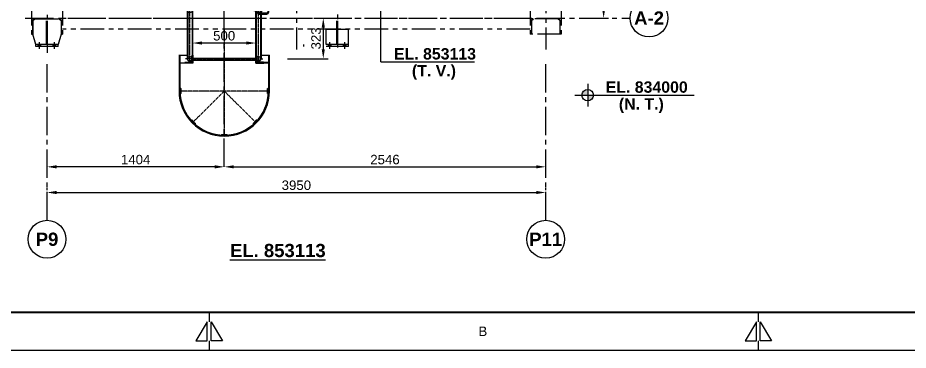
# Model space of a CAD drawing. Header units: millimetres. Extents: x -16232 to 52632, y -3739 to 20678.
# Drawn here: x 3614 to 10668, y 0 to 2635 of the extents above; entities that cross this region are included whole.
import ezdxf
from ezdxf.enums import TextEntityAlignment as Align

# ---------------------------------------------------------------- set-up
doc = ezdxf.new("R2010")
doc.units = ezdxf.units.MM
doc.header["$LTSCALE"] = 300
doc.header["$MEASUREMENT"] = 0
for name, pattern in [('CENTER2', [1.125, 0.75, -0.125, 0.125, -0.125]), ('HIDDEN', [0.375, 0.25, -0.125]), ('PHANTOM2', [1.25, 0.625, -0.125, 0.125, -0.125, 0.125, -0.125])]:
    doc.linetypes.add(name, pattern=pattern)
for name, color, linetype in [('EM-PJ-CENTRO', 10, 'CENTER2'), ('EM-PJ-CONTORNO', 3, 'Continuous'), ('EM-PJ-COTA', 7, 'Continuous'), ('EM-PJ-FANTASMA', 8, 'PHANTOM2'), ('EM-PJ-HACHURA', 8, 'Continuous'), ('EM-PJ-TEXTO', 7, 'Continuous'), ('EM-PJ-TRACEJADA', 1, 'HIDDEN')]:
    doc.layers.add(name, color=color, linetype=linetype)
doc.styles.add('PADRAO ANGLO', font='arial.ttf')
doc.styles.add('PADRAO ANGLO NEG', font='arialbd.ttf')
doc.dimstyles.new('COTAS-ANGLO-PADRÃO', dxfattribs={"dimscale": 30, "dimtxt": 2.5, "dimasz": 2.5, "dimexe": 1.25, "dimexo": 0.625, "dimtad": 1, "dimtxsty": 'PADRAO ANGLO', "dimcen": 2.5, "dimclrd": 256, "dimclre": 256, "dimclrt": 256, "dimadec": 0, "dimazin": 0, "dimtfac": 1, "dimtmove": 0, "dimatfit": 0, "dimfxl": 1, "dimarcsym": 0})

# ---------------------------------------------------------------- blocks, each defined once
blk = doc.blocks.new('FORMATO_A1')
for p, q in [((171, 10), (171, 7.5)), ((316, 10), (316, 7.5)), ((171, 2.5), (171, 0)), ((171, 2.5), (171, 0)), ((316, 2.5), (316, 0)), ((0, 0), (841, 0))]:
    blk.add_line(p, q)
at = {"const_width": 0.6}
blk.add_lwpolyline([(831, 584), (25, 584), (25, 10), (831, 10)], close=True, dxfattribs=at)
for points in [[(170.5, 7.5), (167.5, 2.5), (170.5, 2.5)], [(171.5, 7.5), (174.5, 2.5), (171.5, 2.5)], [(315.5, 7.5), (312.5, 2.5), (315.5, 2.5)], [(316.5, 7.5), (319.5, 2.5), (316.5, 2.5)]]:
    blk.add_lwpolyline(points, close=True)
at = {"style": 'PADRAO ANGLO'}
blk.add_text('B', height=2.5, dxfattribs=at).set_placement((243.27, 5), align=Align.MIDDLE)
blk = doc.blocks.new('*D37')
at = {"layer": 'Defpoints', "color": 0, "transparency": 16777216}
for p in [(3846, 1453.4), (3846, 1453.4), (5249.9, 1453.4)]:
    blk.add_point(p, dxfattribs=at)
at = {"layer": 'EM-PJ-COTA', "lineweight": -2, "transparency": 16777216}
for p, q in [((3846, 1472.2), (3846, 1490.9)), ((5249.9, 1472.2), (5249.9, 1490.9)), ((5174.9, 1453.4), (3921, 1453.4))]:
    blk.add_line(p, q, dxfattribs=at)
at = {"layer": 'EM-PJ-COTA', "transparency": 16777216}
for points in [[(3921, 1465.9), (3921, 1440.9), (3846, 1453.4)], [(5174.9, 1465.9), (5174.9, 1440.9), (5249.9, 1453.4)]]:
    blk.add_solid(points, dxfattribs=at)
at = {"layer": 'EM-PJ-COTA', "transparency": 16777216, "insert": (4547.9, 1510.5), "char_height": 75, "attachment_point": 5, "style": 'PADRAO ANGLO'}
blk.add_mtext('1404', dxfattribs=at)
blk = doc.blocks.new('*D38')
at = {"layer": 'Defpoints', "color": 0, "transparency": 16777216}
for p in [(5249.9, 1453.4), (7796, 1453.4), (7796, 1453.4)]:
    blk.add_point(p, dxfattribs=at)
at = {"layer": 'EM-PJ-COTA', "lineweight": -2, "transparency": 16777216}
for p, q in [((5249.9, 1472.2), (5249.9, 1490.9)), ((7796, 1472.2), (7796, 1490.9)), ((5324.9, 1453.4), (7721, 1453.4))]:
    blk.add_line(p, q, dxfattribs=at)
at = {"layer": 'EM-PJ-COTA', "transparency": 16777216}
for points in [[(5324.9, 1465.9), (5324.9, 1440.9), (5249.9, 1453.4)], [(7721, 1465.9), (7721, 1440.9), (7796, 1453.4)]]:
    blk.add_solid(points, dxfattribs=at)
at = {"layer": 'EM-PJ-COTA', "transparency": 16777216, "insert": (6522.9, 1510.5), "char_height": 75, "attachment_point": 5, "style": 'PADRAO ANGLO'}
blk.add_mtext('2546', dxfattribs=at)
blk = doc.blocks.new('*D39')
at = {"layer": 'Defpoints', "color": 0, "transparency": 16777216}
for p in [(3846, 1250), (7796, 1250), (7796, 1250)]:
    blk.add_point(p, dxfattribs=at)
at = {"layer": 'EM-PJ-COTA', "lineweight": -2, "transparency": 16777216}
for p, q in [((3846, 1268.8), (3846, 1287.5)), ((7796, 1268.8), (7796, 1287.5)), ((3921, 1250), (7721, 1250))]:
    blk.add_line(p, q, dxfattribs=at)
at = {"layer": 'EM-PJ-COTA', "transparency": 16777216}
for points in [[(3921, 1262.5), (3921, 1237.5), (3846, 1250)], [(7721, 1262.5), (7721, 1237.5), (7796, 1250)]]:
    blk.add_solid(points, dxfattribs=at)
at = {"layer": 'EM-PJ-COTA', "transparency": 16777216, "insert": (5821, 1307.1), "char_height": 75, "attachment_point": 5, "style": 'PADRAO ANGLO'}
blk.add_mtext('3950', dxfattribs=at)
blk = doc.blocks.new('*D40')
at = {"layer": 'Defpoints', "color": 0, "transparency": 16777216}
for p in [(8255.1, 7032.8), (8255.1, 7032.8), (8255.1, 2632.8)]:
    blk.add_point(p, dxfattribs=at)
at = {"layer": 'EM-PJ-COTA', "lineweight": -2, "transparency": 16777216}
for p, q in [((8273.8, 7032.8), (8292.6, 7032.8)), ((8255.1, 2707.8), (8255.1, 6957.8)), ((8273.8, 2632.8), (8292.6, 2632.8))]:
    blk.add_line(p, q, dxfattribs=at)
at = {"layer": 'EM-PJ-COTA', "transparency": 16777216}
for points in [[(8242.6, 6957.8), (8267.6, 6957.8), (8255.1, 7032.8)], [(8242.6, 2707.8), (8267.6, 2707.8), (8255.1, 2632.8)]]:
    blk.add_solid(points, dxfattribs=at)
at = {"layer": 'EM-PJ-COTA', "transparency": 16777216, "insert": (8198, 4832.8), "char_height": 75, "attachment_point": 5, "rotation": 90, "style": 'PADRAO ANGLO'}
blk.add_mtext('4400', dxfattribs=at)
blk = doc.blocks.new('*D41')
at = {"layer": 'Defpoints', "color": 0, "transparency": 16777216}
for p in [(6034.1, 2632.8), (5732.3, 2310.1), (6034.1, 2310.1)]:
    blk.add_point(p, dxfattribs=at)
at = {"layer": 'EM-PJ-COTA', "lineweight": -2, "transparency": 16777216}
for p, q in [((6052.8, 2632.8), (6071.6, 2632.8)), ((6034.1, 2557.8), (6034.1, 2385.1)), ((5751, 2310.1), (6071.6, 2310.1))]:
    blk.add_line(p, q, dxfattribs=at)
at = {"layer": 'EM-PJ-COTA', "transparency": 16777216}
for points in [[(6021.6, 2557.8), (6046.6, 2557.8), (6034.1, 2632.8)], [(6021.6, 2385.1), (6046.6, 2385.1), (6034.1, 2310.1)]]:
    blk.add_solid(points, dxfattribs=at)
at = {"layer": 'EM-PJ-COTA', "transparency": 16777216, "insert": (5977, 2471.4), "char_height": 75, "attachment_point": 5, "rotation": 90, "style": 'PADRAO ANGLO'}
blk.add_mtext('323', dxfattribs=at)
blk = doc.blocks.new('*D136')
at = {"layer": 'Defpoints', "color": 0, "transparency": 16777216}
for p in [(5175.1, 2434.8), (5175.1, 2434.8), (5675.1, 2434.8)]:
    blk.add_point(p, dxfattribs=at)
at = {"layer": 'EM-PJ-COTA', "lineweight": -2, "transparency": 16777216}
for p, q in [((5175.1, 2453.5), (5175.1, 2472.3)), ((5675.1, 2453.5), (5675.1, 2472.3)), ((5600.1, 2434.8), (5250.1, 2434.8))]:
    blk.add_line(p, q, dxfattribs=at)
at = {"layer": 'EM-PJ-COTA', "transparency": 16777216}
for points in [[(5250.1, 2447.3), (5250.1, 2422.3), (5175.1, 2434.8)], [(5600.1, 2447.3), (5600.1, 2422.3), (5675.1, 2434.8)]]:
    blk.add_solid(points, dxfattribs=at)
at = {"layer": 'EM-PJ-COTA', "transparency": 16777216, "insert": (5425.1, 2491.8), "char_height": 75, "attachment_point": 5, "style": 'PADRAO ANGLO'}
blk.add_mtext('500', dxfattribs=at)
blk = doc.blocks.new('A$C87ca2e41')
at = {"layer": 'EM-PJ-HACHURA'}
h = blk.add_hatch(color=256, dxfattribs=at)
h.paths.add_polyline_path([(340.1, 118.2), (348.1, 118.2), (348.1, 126.2, 0.414214)])
h.paths.add_polyline_path([(348.1, 110.3, 0.414214), (356, 118.2), (348.1, 118.2)])
at = {"layer": 'EM-PJ-CENTRO', "ltscale": 0.05}
for p, q in [((-271.9, -358.8), (-271.9, 96.1)), ((270.3, -358.8), (270.3, 96.1)), ((327, 118.2), (369.2, 118.2)), ((348.1, 139.3), (348.1, 97.1)), ((-235.8, 60), (-308, 60)), ((234.2, 60), (306.3, 60)), ((0, -85.1), (0, -928.3)), ((-235.8, -322.7), (-308, -322.7)), ((-253.8, -326.7), (252.2, -326.7)), ((234.2, -322.7), (306.3, -322.7)), ((350, -578.3), (-350, -578.3)), ((0, -578.3), (-247.5, -825.8)), ((0, -578.3), (247.5, -825.8))]:
    blk.add_line(p, q, dxfattribs=at)
at = {"layer": 'EM-PJ-CONTORNO'}
for p, q in [((-313.6, 86.5), (-313.6, 150)), ((-313.6, 150), (358.2, 150)), ((312.4, 150), (312.4, 86.5)), ((320.3, 86.5), (320.3, 150)), ((368.2, 140), (358.2, 150)), ((358.2, 86.5), (-313.6, 86.5)), ((344.1, 86.5), (344.1, 46.9)), ((352.1, 46.9), (352.1, 86.5)), ((358.2, 86.5), (368.2, 96.5)), ((368.2, 96.5), (368.2, 140)), ((-293, 60), (-293, -322.7)), ((-250.8, 60), (-250.8, -358.5)), ((249.2, -358.5), (249.2, 60)), ((291.3, 60), (291.3, -322.7)), ((336.1, 38.9), (291.3, 38.9)), ((291.3, 31), (337.3, 31)), ((-360.9, -295), (-293, -295)), ((-358, -295), (-358, -578.3)), ((-350, -597.4), (-350, -295)), ((-250, -295), (-250.8, -295)), ((-250.8, -317.2), (249.2, -317.2)), ((249.2, -336.2), (-250.8, -336.2)), ((-250, -295), (-250, -358.5)), ((250, -328.6), (250, -358.5)), ((291.3, -295), (358, -295)), ((350, -295), (350, -597.4)), ((358, -578.3), (358, -295)), ((-250.8, -358.5), (-350, -358.5)), ((-250, -358.5), (-313.5, -358.5)), ((350, -358.5), (249.2, -358.5)), ((250, -358.5), (313.5, -358.5)), ((-350, -559.3), (-343.7, -559.3)), ((-343.7, -559.3), (-343.7, -597.4)), ((343.7, -597.4), (343.7, -559.3)), ((343.7, -559.3), (350, -559.3)), ((-343.7, -597.4), (-350, -597.4)), ((350, -597.4), (343.7, -597.4)), ((-261, -812.3), (-256.5, -807.9)), ((-234, -839.3), (-261, -812.3)), ((-256.5, -807.9), (-229.6, -834.8)), ((-229.6, -834.8), (-234, -839.3)), ((229.6, -834.8), (256.5, -807.9)), ((234, -839.3), (229.6, -834.8)), ((261, -812.3), (234, -839.3)), ((256.5, -807.9), (261, -812.3)), ((-19, -928.3), (-19, -922)), ((-19, -922), (19.1, -922)), ((19.1, -928.3), (-19, -928.3)), ((19.1, -922), (19.1, -928.3))]:
    blk.add_line(p, q, dxfattribs=at)
for radius in [10.6, 7.95]:
    blk.add_circle((348.1, 118.2), radius, dxfattribs=at)
for centre, radius, start, end in [((-271.9, 60), 21.1, 0, 180), ((270.3, 60), 21.1, 0, 180), ((336.1, 46.9), 8, 270, 0), ((336.1, 46.9), 16, 274.53081, 0), ((-271.9, -322.7), 21.1, 180, 0), ((270.3, -322.7), 21.1, 180, 0), ((0, -578.3), 358, 180, 0), ((0, -578.3), 350, 180, 0)]:
    blk.add_arc(centre, radius, start, end, dxfattribs=at)
for p in [(-346.9, -559.3), (346.9, -559.3), (-346.9, -597.4), (346.9, -597.4), (-258.7, -810.1), (-231.8, -837), (231.8, -837), (258.7, -810.1), (-19, -925.2), (19.1, -925.2)]:
    blk.add_point(p, dxfattribs=at)
at = {"layer": 'EM-PJ-FANTASMA'}
blk.add_line((631, -225), (631, -209), dxfattribs=at)
at = {"layer": 'EM-PJ-HACHURA'}
for centre, start, end in [((335.2, 114.5), 58.50789, 121.49211), ((334.8, 120.1), 34.50789, 97.49211), ((337.8, 109.6), 82.50789, 145.49211), ((336.7, 125.3), 10.50789, 73.49211), ((342.2, 106.2), 106.50789, 169.49211), ((347.6, 104.9), 130.50789, 193.49211), ((340.6, 129.3), 346.50789, 49.49211), ((353.1, 105.8), 154.50789, 217.49211), ((345.8, 131.4), 322.50789, 25.49211), ((351.3, 131.2), 298.50789, 1.49211), ((357.7, 108.9), 178.50789, 241.49211), ((356.3, 128.7), 274.50789, 337.49211), ((360.6, 113.7), 202.50789, 265.49211), ((359.9, 124.5), 250.50789, 313.49211), ((361.4, 119.1), 226.50789, 289.49211)]:
    blk.add_arc(centre, 4.31, start, end, dxfattribs=at)
at = {"layer": 'EM-PJ-TRACEJADA', "ltscale": 0.05}
for p, q in [((-305.6, 86.5), (-305.6, 150)), ((304.4, 150), (304.4, 86.5)), ((344.1, 108.4), (344.1, 86.5)), ((352.1, 86.5), (352.1, 110)), ((-289.4, 60), (-289.4, -322.7)), ((-254.4, 60), (-254.4, -322.7)), ((252.7, 60), (252.7, -322.7)), ((267, 38.9), (267, 31)), ((291.3, 38.9), (267, 38.9)), ((267, 31), (291.3, 31)), ((287.8, 60), (287.8, -322.7)), ((-308.5, -350.5), (-265.9, -350.5)), ((-258.8, -316.7), (-250.8, -316.7)), ((-250.8, -336.7), (-258.8, -336.7)), ((-257.9, -342.6), (-257.9, -300)), ((-253.8, -317.2), (-250.8, -317.2)), ((-253.8, -336.2), (-253.8, -317.2)), ((252.2, -320), (-253.8, -320)), ((-253.8, -333.4), (252.2, -333.4)), ((-250.8, -336.2), (-253.8, -336.2)), ((-250.8, -295), (-252.9, -295)), ((249.2, -316.7), (257.2, -316.7)), ((249.2, -317.2), (252.2, -317.2)), ((252.2, -336.2), (249.2, -336.2)), ((257.2, -336.7), (249.2, -336.7)), ((250, -295), (250, -328.6)), ((250, -295), (252.9, -295)), ((252.2, -317.2), (252.2, -336.2)), ((257.2, -350.5), (358, -350.5)), ((257.9, -342.6), (257.9, -300)), ((308.5, -350.5), (265.9, -350.5)), ((-358, -358.5), (-350, -358.5)), ((-313.5, -358.5), (-313.5, -355.5)), ((313.5, -358.5), (313.5, -355.5)), ((350, -358.5), (358, -358.5))]:
    blk.add_line(p, q, dxfattribs=at)
for centre in [(-271.9, 60), (270.3, 60), (-271.9, -322.7), (270.3, -322.7)]:
    blk.add_circle(centre, 17.5, dxfattribs=at)
for centre, radius, start, end in [((270.3, 60), 21.1, 180, 0), ((-308.5, -355.5), 5, 90, 180), ((-265.9, -342.6), 7.94, 270, 0), ((-252.9, -300), 5, 90, 180), ((252.9, -300), 5, 0, 90), ((265.9, -342.6), 7.94, 180, 270), ((308.5, -355.5), 5, 0, 90)]:
    blk.add_arc(centre, radius, start, end, dxfattribs=at)
at = {"layer": 'EM-PJ-COTA'}
dim = blk.add_linear_dim(base=(-250.8, -198), p1=(249.2, -198), p2=(-250.8, -198), angle=180, dimstyle='COTAS-ANGLO-PADRÃO', override={"dimscale": 30, "dimdec": 0}, dxfattribs=at)
dim.commit()
dim.dimension.update_dxf_attribs({"geometry": '*D136', "text_midpoint": (-0.8, -198), "dimtype": 128, "insert": (-5426, -2632.8)})

msp = doc.modelspace()

# ---------------------------------------------------------------- hatches: boundary and pattern name
at = {"layer": 'EM-PJ-COTA'}
h = msp.add_hatch(color=256, dxfattribs=at)
h.dxf.hatch_style = 1
h.paths.add_polyline_path([(8128.607, 1976.459, 0.41421356), (8173.607, 2021.459), (8128.607, 2021.459)])
h.paths.add_polyline_path([(8128.607, 2066.459, 0.41421356), (8083.607, 2021.459), (8128.607, 2021.459)])

# ---------------------------------------------------------------- linework, layer by layer
at = {"layer": 'EM-PJ-CENTRO'}
for p, q in [((3845.96, 7307.792), (3845.96, 2357.792)), ((5820.96, 7282.792), (5820.96, 2382.792)), ((7795.96, 7282.792), (7795.96, 2382.792)), ((5249.93, 1453.419, -1687803.271), (5249.93, 4883.105, -1687803.271)), ((3672.96, 2632.792), (8464.716, 2632.792)), ((3845.96, 1029.393), (3845.96, 2293.231)), ((7795.96, 1029.393), (7795.96, 2293.231))]:
    msp.add_line(p, q, dxfattribs=at)
at = {"layer": 'EM-PJ-COTA'}
for p, q in [((6489.044, 2284.843), (6489.044, 3155.652)), ((6489.044, 2284.843), (7231.627, 2284.843)), ((8128.607, 2111.459), (8128.607, 1931.459)), ((8025.784, 2021.459), (8970.861, 2021.459))]:
    msp.add_line(p, q, dxfattribs=at)
for centre, radius in [((8614.716, 2632.792), 150), ((8128.607, 2021.459), 45), ((3845.96, 879.393), 150), ((7795.96, 879.393), 150)]:
    msp.add_circle(centre, radius, dxfattribs=at)
at = {"layer": 'EM-PJ-FANTASMA'}
for p, q in [((6145.96, 3711.792), (6145.96, 2382.792)), ((3722.96, 2760.792), (3722.96, 2504.792)), ((3968.96, 2760.792), (3968.96, 2504.792)), ((7672.96, 2760.792), (7672.96, 2504.792)), ((7918.96, 2760.792), (7918.96, 2504.792)), ((3733.66, 2612.542), (3748.66, 2627.542)), ((3733.66, 2615.742), (3733.66, 2504.792)), ((3733.66, 2504.792), (3733.66, 2612.542)), ((3745.46, 2627.542), (3946.46, 2627.542)), ((3748.66, 2627.542), (3943.26, 2627.542)), ((3841.96, 2423.792), (3841.96, 2627.542)), ((3849.96, 2423.792), (3849.96, 2627.542)), ((3943.26, 2627.542), (3958.26, 2612.542)), ((3958.26, 2615.742), (3958.26, 2504.792)), ((3958.26, 2612.542), (3958.26, 2504.792)), ((7672.96, 2628.942), (3968.96, 2628.942)), ((6142.11, 2423.792), (6142.11, 2628.942)), ((6149.81, 2423.792), (6149.81, 2628.942)), ((7683.66, 2612.542), (7698.66, 2627.542)), ((7683.66, 2615.742), (7683.66, 2504.792)), ((7896.46, 2627.542), (7695.46, 2627.542)), ((7908.26, 2612.542), (7893.26, 2627.542)), ((7908.26, 2615.742), (7908.26, 2504.792)), ((7672.96, 2543.792), (3968.96, 2543.792)), ((6056.96, 2423.792), (6056.96, 2543.792)), ((6056.96, 2543.792), (6234.96, 2543.792)), ((6234.96, 2423.792), (6234.96, 2543.792)), ((3722.96, 2504.792), (3733.66, 2504.792)), ((3756.96, 2423.792), (3733.66, 2504.792)), ((3958.26, 2504.792), (3934.96, 2423.792)), ((3958.26, 2504.792), (3968.96, 2504.792)), ((7918.96, 2504.792), (7672.96, 2504.792)), ((3756.96, 2407.792), (3756.96, 2423.792)), ((3934.96, 2423.792), (3756.96, 2423.792)), ((3934.96, 2407.792), (3756.96, 2407.792)), ((3775.46, 2407.792), (3775.46, 2423.792)), ((3785.96, 2389.251), (3785.96, 2442.333)), ((3796.46, 2407.792), (3796.46, 2423.792)), ((3895.46, 2407.792), (3895.46, 2423.792)), ((3905.96, 2389.251), (3905.96, 2442.333)), ((3916.46, 2407.792), (3916.46, 2423.792)), ((3934.96, 2407.792), (3934.96, 2423.792)), ((6234.96, 2423.792), (6056.96, 2423.792)), ((6234.96, 2407.792), (6056.96, 2407.792)), ((6075.46, 2407.792), (6075.46, 2423.792)), ((6085.96, 2389.251), (6085.96, 2442.333)), ((6096.46, 2407.792), (6096.46, 2423.792)), ((6195.46, 2407.792), (6195.46, 2423.792)), ((6205.96, 2389.251), (6205.96, 2442.333)), ((6216.46, 2407.792), (6216.46, 2423.792)), ((6234.96, 2407.792), (6234.96, 2423.792))]:
    msp.add_line(p, q, dxfattribs=at)
for centre, start, end in [((3745.46, 2615.742), 90, 180), ((3946.46, 2615.742), 0, 90), ((7695.46, 2615.742), 90, 180), ((7896.46, 2615.742), 0, 90)]:
    msp.add_arc(centre, 11.8, start, end, dxfattribs=at)

# ---------------------------------------------------------------- block references
at = {"xscale": 30, "yscale": 30, "zscale": 30}
msp.add_blockref('FORMATO_A1', (0, 0), dxfattribs=at)
at = {"layer": 'EM-PJ-CONTORNO'}
msp.add_blockref('A$C87ca2e41', (5249.93, 2632.792, -1687803.271), dxfattribs=at)

# ---------------------------------------------------------------- texts
at = {"layer": 'EM-PJ-TEXTO', "style": 'PADRAO ANGLO NEG'}
for s, p in [('A-2', (8614.716, 2632.792)), ('P9', (3845.96, 879.393)), ('P11', (7795.96, 879.393)), ('%%UEL. 853113', (5673.919, 790.213))]:
    msp.add_text(s, height=105, dxfattribs=at).set_placement(p, align=Align.MIDDLE_CENTER)
for s, p in [('EL. 853113', (6593.841, 2349.161)), ('(T. V.)', (6736.177, 2215.503)), ('EL. 834000', (8271.07, 2085.635)), ('(N. T.)', (8375.549, 1951.976))]:
    msp.add_text(s, height=90, dxfattribs=at).set_placement(p, align=Align.MIDDLE_LEFT)

# ---------------------------------------------------------------- dimensions: what is measured, and where the dimension line sits
at = {"layer": 'EM-PJ-COTA'}
for base, p1, p2, picture, middle in [((8255.065, 7032.792), (8255.065, 2632.792), (8255.065, 7032.792), '*D40', (8198.022, 4832.792)), ((6034.093, 2310.072), (6034.093, 2632.792), (5732.295, 2310.072), '*D41', (5977.024, 2471.432))]:
    dim = msp.add_linear_dim(base=base, p1=p1, p2=p2, angle=90, dimstyle='COTAS-ANGLO-PADRÃO', override={"dimscale": 30, "dimdec": 0}, dxfattribs=at)
    dim.commit()
    dim.dimension.update_dxf_attribs({"geometry": picture, "text_midpoint": middle})
for base, p1, p2, picture, middle in [((3845.96, 1453.419), (5249.93, 1453.419), (3845.96, 1453.419), '*D37', (4547.945, 1510.462)), ((7795.96, 1453.419), (5249.93, 1453.419), (7795.96, 1453.419), '*D38', (6522.945, 1510.462)), ((7795.96, 1250.025), (3845.96, 1250.025), (7795.96, 1250.025), '*D39', (5820.96, 1307.093))]:
    dim = msp.add_linear_dim(base=base, p1=p1, p2=p2, dimstyle='COTAS-ANGLO-PADRÃO', override={"dimscale": 30, "dimdec": 0}, dxfattribs=at)
    dim.commit()
    dim.dimension.update_dxf_attribs({"geometry": picture, "text_midpoint": middle})

doc.saveas('drawing.dxf')
